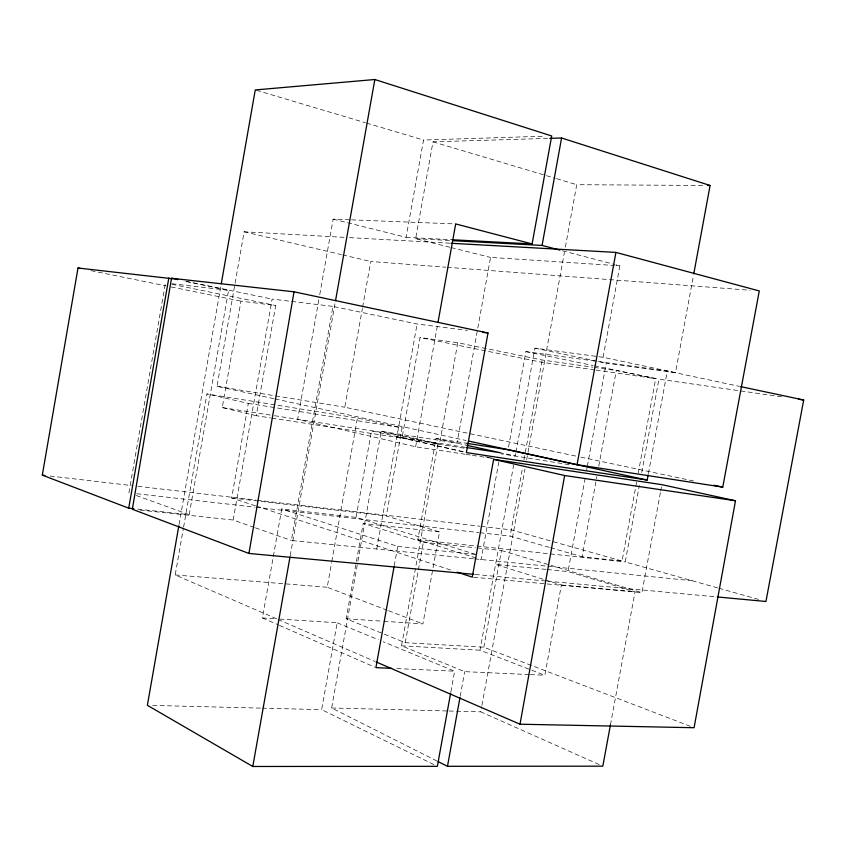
<?xml version="1.0" encoding="UTF-8"?>
<svg xmlns="http://www.w3.org/2000/svg" width="846" height="846" viewBox="0 0 846 846"><rect width="100%" height="100%" fill="white"/><g stroke="black" fill="none" stroke-linecap="round" stroke-linejoin="round"><path stroke-width="0.63" stroke-dasharray="4.23 3.17" d="M128.899 492.837L165.456 282.976M179.077 524.457L221.039 285.081M475.801 554.426L356.029 517.371L281.76 508.901L262.419 617.929L276.854 618.87L175.196 574.963L183.36 528.422M183.593 527.132L206.953 393.95L357.414 418.051L402.093 427.822L386.273 515.986L439.518 531.944L422.915 623.893L383.883 621.281M137.718 509.133L189.197 514.654L228.557 290.326L185.348 281.39M273.787 398.646L216.999 386.284L244.124 231.793L344.333 237.356M256.264 415.703L222.255 407.592L240.973 301.134L275.711 305.512L256.264 415.703L270.551 417.913M255.46 505.813L231.656 497.977L248.322 403.394L206.953 393.95M254.212 527.418L233.158 520.026L272.126 299.093L290.252 301.261M318.847 299.738L297.644 419.33L415.629 446.773L464.761 454.186M319.767 294.535L333.144 219.146L350.265 219.812M473.305 558.741L291.384 540.467L332.964 306.389L417.099 324.007L467.383 330.374M290.231 555.706L335.302 302.001M575.692 456.057L344.777 407.233L362.405 308.346M362.638 307.045L370.749 261.499L445.821 267.188M387.331 610.273L327.212 587.251L331.59 562.706M331.822 561.416L357.414 418.051M433.818 764.583L321.639 709.646L337.173 622.783L278.165 618.955M356.029 517.371L371.51 430.804L465.014 452.071M333.144 219.146L406.112 237.335L423.508 140.034L545.162 136.185M690.389 726.302L483.827 647.211L405.255 642.696L346.162 618.754L363.22 523.42L439.518 531.944M436.948 761.009L331.621 707.986L357.668 562.505M357.9 561.205L381.155 431.312L457.02 443.124L490.553 257.406L614.64 265.485M449.924 247.265L415.65 238.699L432.993 141.832L548.462 138.384M376.734 549.043L417.099 324.007M457.76 342.736L439.518 443.928L402.442 435.574L420.039 337.533L457.76 342.736L542.17 359.994L592.898 367.206M394.236 565.752L397.715 546.4L281.76 508.901M415.629 446.773L437.752 323.69M476.171 557.979L417.808 539.759L436.05 438.492L466.907 443.315M529.067 674.558L464.676 671.65L401.522 645.805L437.868 444.129L381.155 431.312M405.255 642.696L423.37 542.233L363.22 523.42M450.886 691.764L454.619 671.195L383.185 641.744M498.876 461.779L481.131 559.534L477.408 558.371M460.203 696.279L464.676 671.65M508.52 447.164L525.884 351.608L667.314 371.045L739.372 386.347M545.247 579.933L561.384 584.977L544.845 675.267L479.999 650.204L513.659 465.067M515.774 453.435L515.299 456.036L501.107 453.858M516.007 452.134L534.915 348.161L603.103 357.287L675.51 372.663L693.519 275.172M483.827 647.211L501.424 550.503L476.71 547.891M549.287 547.351L510.106 536.131L522.606 467.489M523.96 459.706L542.17 359.994M599.232 764.573L480.761 711.835L481.702 706.643M481.934 705.342L524.964 469.044M526.614 459.949L527.798 453.467M528.031 452.166L564.441 252.214M565.382 247.021L576.729 184.703L704.813 185.454M603.103 357.287L619.864 265.824L616.036 264.83M610.452 724.821L635.05 591.724L568.026 571.568L585.189 477.958M586.616 470.165L587.092 467.563M587.325 466.273L606.244 363.114L675.51 372.663M636.594 482.135L622.053 561.035L582.133 556.753L596.853 476.573M598.757 466.231L616.311 370.537L655.671 378.68L638.265 473.083M717.598 587.885L625.236 561.924L639.343 485.445M641.733 472.48L658.939 379.145L782.836 396.996M648.396 473.57L667.314 371.045M547.225 583.973L641.924 592.634L660.451 492.372M660.694 491.092L661.646 485.953M152.65 705.427L260.906 708.123M262.228 708.155L321.639 709.646M331.621 707.986L447.767 710.978M449.078 711.021L480.761 711.835M351.587 219.865L455.687 223.936M396.901 668.583L454.619 671.195M530.389 674.611L544.845 675.267M406.112 237.335L452.05 239.746M415.65 238.699L449.892 240.518M349.599 237.641L451.119 243.267M401.522 645.805L479.999 650.204M615.941 265.57L619.864 265.824M346.162 618.754L382.582 621.186M447.143 267.294L750.053 290.241M175.196 574.963L327.212 587.251M561.384 584.977L635.05 591.724M473.58 577.236L545.913 583.856M475.209 574.466L546.241 581.065M547.563 581.191L715.949 596.832M546.04 569.4L495.597 564.419L544.01 579.542M547.33 569.527L568.026 571.568M474.606 558.878L692.155 580.737M397.715 546.4L474.5 554.289M423.37 542.233L475.399 547.753M140.193 510.096L233.158 520.026M417.808 539.759L475.568 545.934M476.88 546.072L625.236 561.924M136.756 493.736L254.657 507.124M255.968 507.272L478.667 532.568M479.978 532.716L510.106 536.131M171.897 283.727L228.557 290.326M50.157 476.044L131.363 485.53M137.909 486.291L255.788 500.06M257.099 500.208L479.756 526.201M481.067 526.36L511.185 529.871L622.053 561.035M231.656 497.977L386.273 515.986M291.542 301.419L332.964 306.389M594.199 367.386L616.311 370.537M594.801 369.903L541.694 362.257L420.039 337.533M596.092 370.093L655.671 378.68M466.051 454.387L471.222 455.159M472.512 455.36L491.907 458.289M465.533 447.375L396.869 436.779L465.099 452.314M271.852 418.114L439.518 443.928M437.868 444.129L464.972 448.295M222.255 407.592L273.173 415.502M274.485 415.703L402.442 435.574M248.322 403.394L402.093 427.822M569.147 464.676L515.299 456.036L501.361 452.948M216.999 386.284L274.368 395.695M275.68 395.907L344.777 407.233M90.945 270.646L165.953 285.895M171.125 286.942L240.973 301.134M171.865 284.288L275.711 305.512M185.708 281.2L272.126 299.093M525.884 351.608L593.057 365.514M594.347 365.779L658.939 379.145M534.915 348.161L606.244 363.114M580.853 457.147L694.386 481.141M275.077 398.921L466.072 440.502M436.05 438.492L466.992 445.345M485.519 456.734L489.358 457.601M490.638 457.898L493.197 458.479M244.124 231.793L341.34 254.604M342.609 254.9L370.749 261.499M451.193 247.582L490.553 257.406M562.484 250.776L614.756 264.491M718.867 588.245L759.581 599.687M550.545 547.711L582.133 556.753M432.993 141.832L545.205 175.302M546.474 175.682L555.293 178.316M556.552 178.686L576.729 184.703M256.518 90.311L365.313 122.712M366.582 123.082L423.508 140.034M501.424 550.503L641.924 592.634M256.719 506.225L453.467 570.934M255.45 527.851L291.384 540.467M136.28 495.513L189.197 514.654M388.557 610.738L422.915 623.893M337.173 622.783L378.342 639.745M278.038 619.484L374.831 661.371M262.419 617.929L278.123 624.803M279.328 625.331L374.704 667.113"/><path stroke-width="1.27" d="M648.152 474.86L647.201 480.052L466.379 452.599L488.015 332.986L294.038 291.807L171.526 278.271L132.336 509.25L248.936 553.453L473.887 574.349M133.858 508.721L128.719 508.171L42.3 475.135L78.012 268.013L172.637 278.757M248.936 553.453L294.038 291.807M128.719 508.171L168.83 277.964M178.844 525.757L147.373 705.3L252.785 766.487L437.361 766.317L450.654 693.043M221.271 283.78L255.259 89.94L374.831 79.513L551.698 135.973L532.113 243.944L452.05 239.746M252.785 766.487L289.998 557.006M335.534 300.7L374.831 79.513M394.003 567.042L375.91 667.642L391.656 668.351M437.985 322.4L455.687 223.936L532.113 243.944M493.63 459.336L661.879 484.663L735.491 500.769L694.08 727.719L520.015 724.218L564.631 475.526L493.63 459.336L472.258 577.12L457.221 572.171M610.452 724.821L602.817 766.169L447.481 766.307L459.97 697.58M452.525 240.666L542.075 245.425L561.585 137.993L710.09 185.475L693.762 273.871M577.057 464.666L615.93 252.404L759.274 290.939L722.759 487.137L577.057 464.666L468.652 441.073M740.652 386.622L803.7 399.999L765.947 601.474L717.271 596.948M549.773 138.342L561.585 137.993M707.446 185.464L710.09 185.475M451.119 243.267L615.93 252.404M42.3 475.135L44.923 475.441M482.855 332.33L488.015 332.986M798.487 399.249L803.7 399.999M564.631 475.526L735.491 500.769M466.833 447.576L500.515 452.769L466.992 445.345M466.907 443.315L508.055 449.755L647.201 480.052M78.012 268.013L80.592 268.542M171.526 278.271L177.967 279.603M713.728 485.234L722.759 487.137M542.075 245.425L559.925 250.109M376.036 661.9L520.015 724.218M438.122 761.601L447.481 766.307"/></g></svg>
